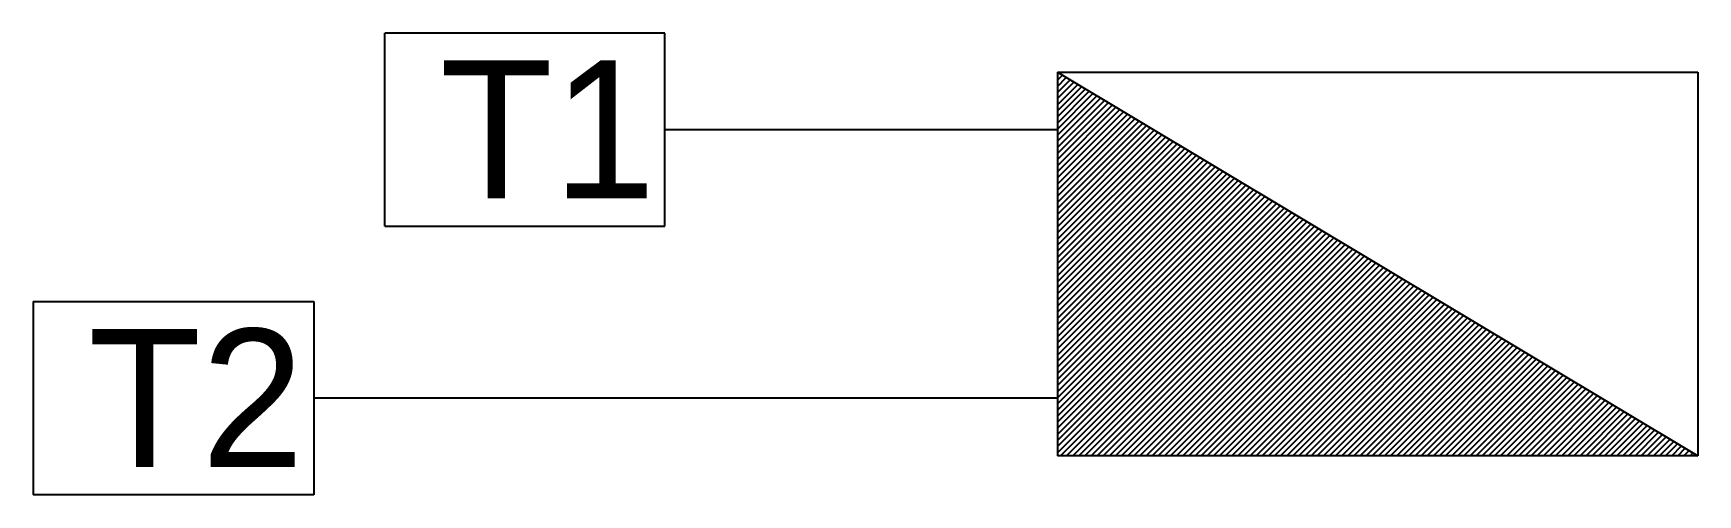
# Model space of a CAD drawing. Header units: metres. Extents: x -21633 to -21584.8, y -12539.3 to -12525.9.
import ezdxf

# ---------------------------------------------------------------- set-up
doc = ezdxf.new("R2010")
doc.units = ezdxf.units.M
doc.layers.add('1', color=7, linetype='Continuous')

msp = doc.modelspace()

# ---------------------------------------------------------------- hatches: boundary and pattern name
at = {"layer": '1'}
h = msp.add_hatch(dxfattribs=at)
h.set_pattern_fill('SOLID')
h.paths.add_polyline_path([(-21603.33, -12527.03), (-21603.33, -12538.13), (-21584.81, -12538.13)])

# ---------------------------------------------------------------- linework, layer by layer
for p, q in [((-21614.68, -12525.9), (-21622.78, -12525.9)), ((-21622.78, -12531.48), (-21622.78, -12525.9)), ((-21614.68, -12531.48), (-21614.68, -12525.9)), ((-21603.33, -12527.03), (-21584.81, -12538.13)), ((-21603.33, -12527.03), (-21584.81, -12527.03)), ((-21603.33, -12527.03), (-21603.33, -12538.13)), ((-21584.81, -12527.03), (-21584.81, -12538.13)), ((-21603.33, -12528.7), (-21614.68, -12528.7)), ((-21622.78, -12531.48), (-21614.68, -12531.48)), ((-21632.95, -12533.67), (-21624.84, -12533.67)), ((-21632.95, -12533.67), (-21632.95, -12539.26)), ((-21624.84, -12533.67), (-21624.84, -12539.26)), ((-21603.33, -12536.46), (-21624.84, -12536.46)), ((-21584.81, -12538.13), (-21603.33, -12538.13)), ((-21624.84, -12539.26), (-21632.95, -12539.26))]:
    msp.add_line(p, q)

# ---------------------------------------------------------------- texts
for s, p in [('T1', (-21621.19, -12530.68)), ('T2', (-21631.36, -12538.46))]:
    msp.add_text(s, height=4).set_placement(p)

doc.saveas('drawing.dxf')
